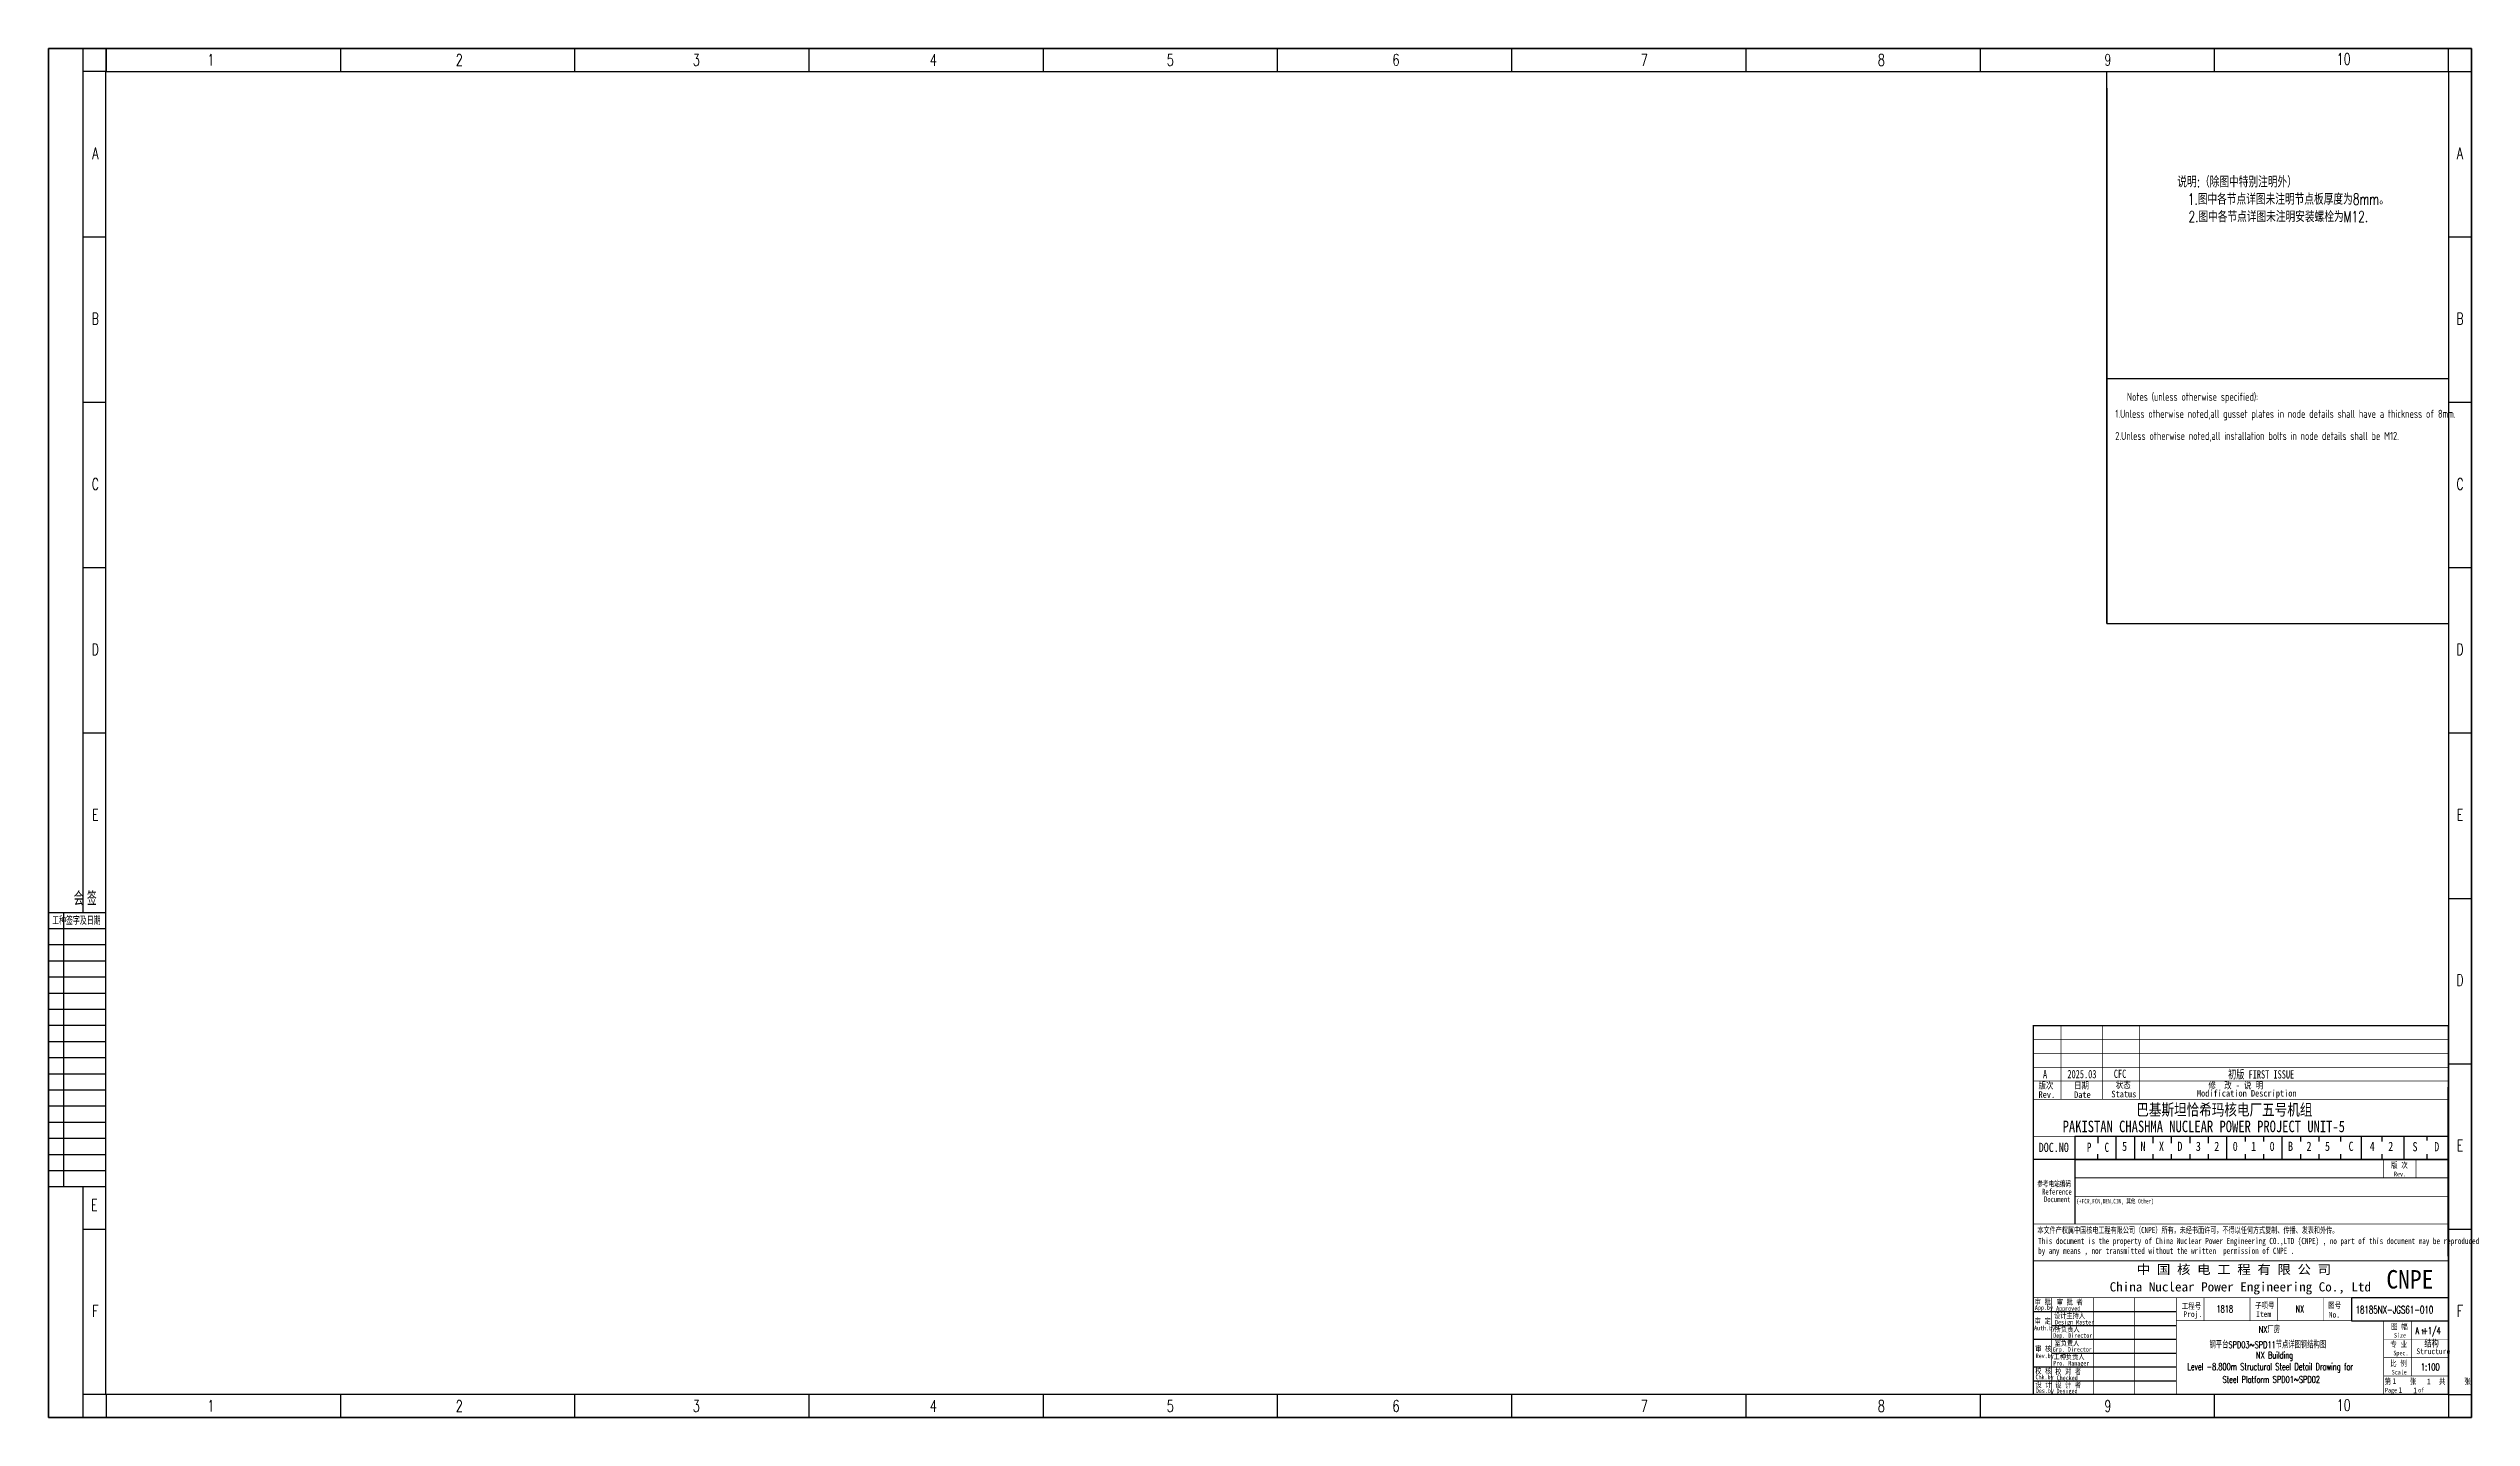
# Model space of a CAD drawing. Extents: x -110916 to 14423, y -159679 to 774005.
# Drawn here: x -104000 to 1101, y -86143 to -26743 of the extents above; entities that cross this region are included whole.
import ezdxf
from ezdxf.enums import TextEntityAlignment as Align

# ---------------------------------------------------------------- set-up
doc = ezdxf.new("R2010")
doc.units = 0
doc.linetypes.add('CONTINOUS', pattern=[0])
doc.layers.get('0').update_dxf_attribs({"linetype": 'CONTINUOUS'})
for name, color, linetype in [('1', 1, 'CONTINUOUS'), ('C77(文本)', 3, 'CONTINUOUS'), ('PDIM', 3, 'CONTINUOUS'), ('PUB_TEXT', 7, 'CONTINUOUS'), ('TK', 7, 'CONTINUOUS'), ('图框', 4, 'CONTINOUS'), ('标注', 3, 'CONTINUOUS')]:
    doc.layers.add(name, color=color, linetype=linetype)
doc.layers.add('_TSZ_PLOT_MARK', color=1, linetype='CONTINUOUS', plot=False)
doc.styles.add('1', font='ROMANS', dxfattribs={"width": 0.7, "bigfont": 'HZTXT'})
doc.styles.add('bine', font='binee.shx', dxfattribs={"width": 0.7, "bigfont": 'binec.shx'})
doc.styles.add('CHINESE-3', font='romand.shx', dxfattribs={"width": 0.8, "bigfont": 'ochinese.shx'})
doc.styles.add('HZ', font='TXT.shx', dxfattribs={"width": 0.7, "bigfont": 'hz.shx'})
doc.styles.add('RH', font='romans.shx', dxfattribs={"width": 0.7, "bigfont": 'hz.shx'})
doc.styles.add('ROMAND', font='romand.shx', dxfattribs={"width": 0.7, "bigfont": 'ochinese.shx'})
doc.styles.add('TSSD_Rein', font='Tssdeng.shx', dxfattribs={"width": 0.7, "bigfont": 'hztxt.shx'})
doc.styles.add('宋体', font='', dxfattribs={"width": 0.7})
doc.styles.add('汉字', font='STFANGSO.TTF', dxfattribs={"width": 0.8, "height": 4})
doc.styles.get('宋体').set_extended_font_data('SimSun')

# ---------------------------------------------------------------- blocks, each defined once
blk = doc.blocks.new('*U41')
at = {"layer": '图框'}
blk.add_line((0, 500), (0, -500), dxfattribs=at)
blk = doc.blocks.new('*U42')
at = {"color": 0, "linetype": 'ByBlock', "lineweight": -2, "transparency": 16777216}
for p in [(0, 0), (10160, 0), (20320, 0), (30480, 0), (40640, 0), (50800, 0), (60960, 0), (71120, 0), (81280, 0), (91440, 0)]:
    blk.add_blockref('*U41', p, dxfattribs=at)
blk = doc.blocks.new('*U43')
at = {"layer": '图框'}
blk.add_line((0, 500), (0, -500), dxfattribs=at)
blk = doc.blocks.new('*U44')
at = {"color": 0, "linetype": 'ByBlock', "lineweight": -2, "transparency": 16777216}
for p in [(0, 0), (10160, 0), (20320, 0), (30480, 0), (40640, 0), (50800, 0), (60960, 0), (71120, 0), (81280, 0), (91440, 0)]:
    blk.add_blockref('*U43', p, dxfattribs=at)
blk = doc.blocks.new('会签')
at = {"color": 0}
for p, q in [((3629.7, -1305.7), (3604.7, -1305.7)), ((3629.7, -1312.7), (3604.7, -1312.7)), ((3611.4, -1424.7), (3611.4, -1305.7)), ((3629.7, -1319.7), (3604.7, -1319.7)), ((3629.7, -1326.7), (3604.7, -1326.7)), ((3629.7, -1333.7), (3604.7, -1333.7)), ((3629.7, -1340.7), (3604.7, -1340.7)), ((3629.7, -1347.7), (3604.7, -1347.7)), ((3629.7, -1354.7), (3604.7, -1354.7)), ((3629.7, -1361.7), (3604.7, -1361.7)), ((3629.7, -1368.7), (3604.7, -1368.7)), ((3629.7, -1375.7), (3604.7, -1375.7)), ((3629.7, -1382.7), (3604.7, -1382.7)), ((3629.7, -1389.7), (3604.7, -1389.7)), ((3629.7, -1396.7), (3604.7, -1396.7)), ((3629.7, -1403.7), (3604.7, -1403.7)), ((3629.7, -1410.7), (3604.7, -1410.7)), ((3629.7, -1417.7), (3604.7, -1417.7)), ((3629.7, -1424.7), (3604.7, -1424.7))]:
    blk.add_line(p, q, dxfattribs=at)
at = {"color": 0, "style": 'bine', "width": 0.7}
for s, height, p in [('会 签  ', 6, (3622.2, -1302.5)), ('工种签字及日期', 3.3, (3616.8, -1310.9))]:
    blk.add_text(s, height=height, dxfattribs=at).set_placement(p, align=Align.CENTER)

msp = doc.modelspace()

# ---------------------------------------------------------------- linework, layer by layer
at = {"color": 1}
for p, q in [((-14713, -51689), (-14713, -27743)), ((-14713, -41065), (101, -41065)), ((-14713, -51689), (101, -51689))]:
    msp.add_line(p, q, dxfattribs=at)
at = {"color": 4, "linetype": 'Continuous'}
msp.add_line((-16107, -73943), (-16107, -77743), dxfattribs=at)
at = {"color": 4}
msp.add_line((-15107, -73943), (-15107, -74243), dxfattribs=at)
at = {"layer": '1', "color": 4}
for p, q in [((61, -71807), (61, -71807)), ((61, -71807), (61, -71807)), ((61, -71807), (61, -71807)), ((61, -71807), (61, -71807)), ((61, -71807), (61, -71807)), ((61, -71807), (61, -71807)), ((61, -71807), (61, -71807)), ((61, -71807), (61, -71807)), ((93, -79138), (93, -71807)), ((93, -79138), (93, -71807)), ((64, -73319), (64, -73319)), ((64, -73319), (64, -73319)), ((64, -73319), (64, -73319)), ((64, -73319), (64, -73319)), ((-15107, -74043), (-15107, -74043)), ((-14307, -74943), (-14307, -73943)), ((-13507, -74943), (-13507, -73943)), ((-12707, -74243), (-12707, -73943)), ((-11907, -74243), (-11907, -73943)), ((-11107, -74243), (-11107, -73943)), ((-10307, -74243), (-10307, -73943)), ((-9507, -74943), (-9507, -73943)), ((-8707, -74172), (-8707, -73943)), ((-7907, -74172), (-7907, -73943)), ((-7107, -74943), (-7107, -73943)), ((-6307, -74172), (-6307, -73943)), ((-5507, -74172), (-5507, -73943)), ((-4570, -74172), (-4570, -73943)), ((-3670, -74922), (-3670, -73922)), ((-2770, -74172), (-2770, -73972)), ((-1820, -74943), (-1820, -73943)), ((-820, -74122), (-820, -73933)), ((93, -74943), (-17907, -74943)), ((-15107, -74943), (-15107, -74722)), ((-12707, -74943), (-12707, -74722)), ((-11907, -74943), (-11907, -74722)), ((-11107, -74943), (-11107, -74722)), ((-10307, -74943), (-10307, -74722)), ((-8707, -74943), (-8707, -74722)), ((-7907, -74943), (-7907, -74722)), ((-6307, -74943), (-6307, -74722)), ((-5507, -74943), (-5507, -74722)), ((-4570, -74972), (-4570, -74722)), ((-2770, -74922), (-2770, -74722)), ((-820, -74922), (-820, -74722)), ((-17907, -81543), (-11707, -81543)), ((-17907, -82743), (-11707, -82743)), ((-17107, -82143), (-11707, -82143)), ((-17907, -83943), (-11707, -83943)), ((-17107, -83343), (-11707, -83343)), ((-17907, -84543), (-11707, -84543)), ((93, -85143), (-17907, -85143)), ((93, -85143), (-17907, -85143)), ((93, -85143), (-17907, -85143)), ((93, -85143), (-17907, -85143)), ((93, -85143), (-17907, -85143)), ((93, -85143), (-17907, -85143))]:
    msp.add_line(p, q, dxfattribs=at)
at = {"layer": '1', "color": 4, "ltscale": 0.8}
msp.add_line((-17907, -75554), (-17907, -81704), dxfattribs=at)
at = {"layer": '1', "color": 4, "const_width": 50}
for points in [[(-17907, -85143), (93, -85143), (93, -69143), (-17907, -69143)], [(-17907, -79343), (93, -79343), (93, -85143), (-17907, -85143)]]:
    msp.add_lwpolyline(points, close=True, dxfattribs=at)
at = {"layer": '1', "color": 4}
for points, const_width in [([(-16707, -69143), (-16707, -72343)], 30), ([(-14907, -69143), (-14907, -72343)], 30), ([(-13307, -69143), (-13307, -72343)], 30), ([(-17907, -69743), (93, -69743)], 30), ([(-17907, -70343), (93, -70343)], 30), ([(-17907, -70943), (93, -70943)], 30), ([(-17907, -71543), (93, -71543)], 30), ([(-17907, -72343), (93, -72343)], 30), ([(-17907, -73943), (93, -73943)], 30), ([(-16107, -73943), (-16107, -77743)], 30), ([(-17907, -74943), (93, -74943)], 30), ([(-2707, -74943), (-2707, -75743)], 30), ([(-1307, -74943), (-1307, -75743)], 30), ([(-16107, -75743), (93, -75743)], 30), ([(-16107, -76543), (93, -76543)], 30), ([(-17907, -77743), (93, -77743)], 30), ([(-17907, -80943), (93, -80943)], 30), ([(-17107, -80943), (-17107, -85143)], 30), ([(-17107, -80943), (-17107, -85143)], 30), ([(-15307, -80943), (-15307, -85143)], 30), ([(-13507, -80943), (-13507, -85143)], 30), ([(-11707, -80943), (-11707, -85143)], 30), ([(-11707, -81943), (93, -81943)], 30), ([(-10507, -80943), (-10507, -81943)], 25), ([(-8507, -80943), (-8507, -81943)], 25), ([(-7307, -80943), (-7307, -81943)], 25), ([(-5307, -80943), (-5307, -81943)], 25), ([(-4107, -80943), (-4107, -81943)], 25), ([(-2707, -81943), (-2707, -85143)], 30), ([(-1507, -81943), (-1507, -84343)], 25), ([(93, -82743), (-2707, -82743)], 25), ([(93, -83543), (-2707, -83543)], 25), ([(93, -84343), (-2707, -84343)], 25)]:
    msp.add_lwpolyline(points, dxfattribs=dict(at, const_width=const_width))
at = {"layer": '_TSZ_PLOT_MARK'}
for points in [[(-103999, -86143), (1101, -86143), (1101, -26743), (-103999, -26743)], [(-103999, -86143), (1101, -86143), (1101, -26743), (-103999, -26743)], [(-16099, -74943), (101, -74943), (101, -73943), (-16099, -73943)], [(-16099, -74943), (101, -74943), (101, -73943), (-16099, -73943)], [(-4099, -81943), (101, -81943), (101, -80943), (-4099, -80943)], [(-4099, -81943), (101, -81943), (101, -80943), (-4099, -80943)]]:
    msp.add_lwpolyline(points, close=True, dxfattribs=at)
at = {"layer": 'PDIM'}
for q in [(-14713, -51689), (-14713, -41065), (-14713, -48765)]:
    msp.add_line((-14713, -28465), q, dxfattribs=at)
at = {"layer": '图框'}
for p, q in [((-103999, -26743), (1101, -26743)), ((-103999, -86143), (-103999, -26743)), ((-102499, -64243), (-102499, -26743)), ((-101499, -27743), (-101499, -26743)), ((101, -27743), (101, -26743)), ((1101, -26743), (1101, -86143)), ((-101499, -27743), (-102499, -27743)), ((101, -27743), (1101, -27743)), ((-102499, -34918), (-101499, -34918)), ((101, -34918), (1101, -34918)), ((-102499, -42093), (-101499, -42093)), ((101, -42093), (1101, -42093)), ((-102499, -49268), (-101499, -49268)), ((101, -49268), (1101, -49268)), ((-102499, -56443), (-101499, -56443)), ((101, -56443), (101, -85143)), ((101, -56443), (101, -85143)), ((101, -56443), (101, -85143)), ((101, -56443), (101, -85143)), ((101, -56443), (1101, -56443)), ((101, -63618), (1101, -63618)), ((101, -70793), (1101, -70793)), ((-102499, -86143), (-102499, -76141)), ((-102499, -77968), (-101499, -77968)), ((101, -77968), (1101, -77968)), ((1101, -86143), (-103999, -86143)), ((-101499, -85143), (-102499, -85143)), ((101, -85143), (101, -86143)), ((101, -85143), (1101, -85143))]:
    msp.add_line(p, q, dxfattribs=at)
at = {"layer": '图框', "color": 1}
for p, q in [((-101507, -85143), (-101507, -27743)), ((-101499, -27743), (101, -27743)), ((101, -27743), (101, -85143)), ((101, -85143), (-101499, -85143))]:
    msp.add_line(p, q, dxfattribs=at)
at = {"layer": '图框', "color": 4}
msp.add_line((93, -85143), (-17907, -85143), dxfattribs=at)
msp.add_line((93, -85143), (-17907, -85143), dxfattribs=at)
msp.add_line((93, -85143), (-17907, -85143), dxfattribs=at)
msp.add_line((93, -85143), (-17907, -85143), dxfattribs=at)

# ---------------------------------------------------------------- block references
at = {"linetype": 'Continuous'}
for name, p in [('*U44', (-101499, -27243)), ('*U42', (-101499, -85643))]:
    msp.add_blockref(name, p, dxfattribs=at)
at = {"color": 0, "xscale": 100, "yscale": 100, "zscale": 100}
msp.add_blockref('会签', (-464469, 66330), dxfattribs=at)

# ---------------------------------------------------------------- texts
at = {"color": 4, "linetype": 'Continuous', "style": '宋体', "width": 0.8}
for s, p in [('巴基斯坦恰希玛核电厂五号机组', (-13440, -73036)), ('PAKISTAN CHASHMA NUCLEAR POWER PROJECT UNIT-5', (-16635, -73762))]:
    msp.add_text(s, height=500, dxfattribs=at).set_placement(p)
for s, p in [('5', (-14057, -74696)), ('N', (-13257, -74696)), ('X', (-12457, -74696)), ('D', (-11657, -74696)), ('3', (-10857, -74696)), ('2', (-10057, -74696)), ('0', (-9257, -74696)), ('B', (-6857, -74696)), ('2', (-6057, -74696)), ('5', (-5257, -74696)), ('C', (-4232, -74696)), ('4', (-3312, -74696)), ('2', (-2512, -74696)), ('S', (-1460, -74713)), ('D', (-517, -74713))]:
    msp.add_text(s, height=400, dxfattribs=at).set_placement(p, align=Align.BOTTOM_LEFT)
at = {"color": 2, "linetype": 'Continuous', "style": '宋体', "width": 0.8}
for s, p in [('1', (-8457, -74696)), ('0', (-7657, -74696))]:
    msp.add_text(s, height=400, dxfattribs=at).set_placement(p, align=Align.BOTTOM_LEFT)
at = {"color": 4, "linetype": 'Continuous', "char_height": 400, "attachment_point": 5, "style": '宋体'}
for s, width, insert in [('P', 577.48, (-15486, -74415)), ('C', 676.01, (-14720, -74422))]:
    msp.add_mtext_dynamic_manual_height_columns(s, width=width, gutter_width=100, heights=[0], dxfattribs=dict(at, insert=insert))
at = {"layer": '1', "color": 4}
for s, height, style, width, p in [('A', 360, '宋体', 0.7, (-17488, -71431)), ('2025.03', 360, '宋体', 0.7, (-16428, -71422)), ('CFC', 360, '宋体', 0.7, (-14414, -71409)), ('初版 FIRST ISSUE', 360, '宋体', 0.7, (-9456, -71434)), ('版次', 288, '汉字', 0.8, (-17681, -71877)), ('Rev.', 288, '汉字', 0.8, (-17681, -72274)), ('Date', 288, '汉字', 0.8, (-16137, -72280)), ('日期 ', 288, '汉字', 0.8, (-16137, -71877)), ('Status', 288, '汉字', 0.8, (-14520, -72252)), ('状态', 288, '汉字', 0.8, (-14328, -71856)), ('Modification Description', 288, '汉字', 0.8, (-10812, -72215)), ('修  改 - 说 明', 288, '汉字', 0.8, (-10311, -71872)), ('DOC.NO', 400, '宋体', 0.8, (-17672, -74622)), ('版 次', 250, '汉字', 0.8, (-2387, -75316)), ('Rev.', 200, '汉字', 0.8, (-2262, -75676)), ('App.by', 200, '汉字', 0.8, (-17840, -81475)), ('审 定', 240, '汉字', 0.8, (-17846, -82072)), ('审 批', 240, '汉字', 0.8, (-17842, -81242)), ('设计主持人', 240, '汉字', 0.8, (-17008, -81840)), ('Design Master', 200, '汉字', 0.8, (-16964, -82107)), ('Approved', 200, '汉字', 0.8, (-16917, -81509)), ('审 批 者', 240, '汉字', 0.8, (-16885, -81250)), ('Proj.', 250, '汉字', 0.8, (-11397, -81783)), ('Item', 250, '汉字', 0.8, (-8240, -81779)), ('No.', 250, '汉字', 0.8, (-5092, -81807)), ('Auth.by', 200, '汉字', 0.8, (-17874, -82359)), ('审 核', 240, '汉字', 0.8, (-17823, -83277)), ('Dep. Director', 200, '汉字', 0.8, (-17045, -82683)), ('室负责人', 240, '汉字', 0.8, (-16986, -83029)), ('所负责人', 240, '汉字', 0.8, (-16975, -82426)), ('专 业', 250, '汉字', 0.8, (-2415, -83085)), ('图 幅', 250, '汉字', 0.8, (-2387, -82316)), ('Size', 200, '汉字', 0.8, (-2262, -82676)), ('校 核', 240, '汉字', 0.8, (-17822, -84240)), ('Rev.by', 200, '汉字', 0.8, (-17805, -83565)), ('Grp. Director', 200, '汉字', 0.8, (-17064, -83285)), ('Pro. Manager', 200, '汉字', 0.8, (-17044, -83885)), ('工种负责人', 240, '汉字', 0.8, (-17030, -83619)), ('校 对 者', 240, '汉字', 0.8, (-16954, -84264)), ('比 例', 250, '汉字', 0.8, (-2428, -83914)), ('Scale', 200, '汉字', 0.8, (-2360, -84274)), ('Spec.', 200, '汉字', 0.8, (-2289, -83445)), ('Structure', 250, '汉字', 0.8, (-1292, -83393)), ('Chk.by', 200, '汉字', 0.8, (-17812, -84485)), ('设 计', 240, '汉字', 0.8, (-17814, -84834)), ('Des.by', 200, '汉字', 0.8, (-17798, -85079)), ('设 计 者', 240, '汉字', 0.8, (-16954, -84849)), ('Desiged', 200, '汉字', 0.8, (-16901, -85091)), ('Checked', 200, '汉字', 0.8, (-16897, -84521)), ('第     张      共     张', 250, '汉字', 0.8, (-2668, -84699)), ('Page       of  ', 200, '汉字', 0.8, (-2652, -85054)), ('1', 250, '汉字', 0.8, (-2328, -84688)), ('1', 250, '汉字', 0.8, (-2067, -85077)), ('1', 250, '汉字', 0.8, (-1429, -85088)), ('1', 250, '汉字', 0.8, (-833, -84703))]:
    msp.add_text(s, height=height, dxfattribs=dict(at, style=style, width=width)).set_placement(p)
at = {"layer": '1', "color": 4, "ltscale": 0.8}
for s, height, style, width, p in [('参考电站编码', 250, '宋体', 0.7, (-17737, -76123)), ('Reference', 250, '宋体', 0.7, (-17526, -76468)), ('Document', 250, '宋体', 0.7, (-17442, -76798)), ('(+FCR,FCN,DEN,CIN, 其他 Other)', 200, '宋体', 0.7, (-16040, -76854)), ('本文件产权属中国核电工程有限公司（CNPE）所有，未经书面许可，不得以任何方式复制、传播、发表和外传。', 270, '宋体', 0.7, (-17729, -78143)), ('This document is the property of China Nuclear Power Engineering CO.,LTD (CNPE) , no part of this document may be reproduced ', 270, '宋体', 0.7, (-17698, -78617)), ('by any means , nor transmitted without the written  permission of CNPE .', 270, '宋体', 0.7, (-17698, -79041)), ('工程号', 250, '汉字', 0.8, (-11465, -81431)), ('子项号', 250, '汉字', 0.8, (-8285, -81399)), ('图号', 250, '汉字', 0.8, (-5114, -81392))]:
    msp.add_text(s, height=height, dxfattribs=dict(at, style=style, width=width)).set_placement(p)
at = {"layer": '1', "color": 4, "style": '宋体'}
for s, width, p, p2 in [('中 国 核 电 工 程 有 限 公 司', 1.015354, (-13415, -79917), (-4992, -79917)), ('China Nuclear Power Engineering Co., Ltd', 0.990448, (-14594, -80672), (-3261, -80672))]:
    msp.add_text(s, height=400, dxfattribs=dict(at, width=width)).set_placement(p, p2, align=Align.FIT)
at = {"layer": 'C77(文本)', "color": 7, "linetype": 'Continuous', "style": '1', "width": 0.7}
for s, p in [('说明:（除图中特别注明外）', (-11660, -32770)), ('1.图中各节点详图未注明节点板厚度为8mm。', (-11204, -33521)), ('2.图中各节点详图未注明安装螺栓为M12.', (-11178, -34280))]:
    msp.add_text(s, height=480, dxfattribs=at).set_placement(p)
at = {"layer": 'C77(文本)', "style": 'TSSD_Rein', "width": 0.7}
for s, p in [(' Notes (unless otherwise specified):   ', (-14014, -42030)), ('1.Unless otherwise noted,all gusset plates in node details shall have a thickness of 8mm.', (-14351, -42770)), ('2.Unless otherwise noted,all installation bolts in node details shall be M12.', (-14351, -43729))]:
    msp.add_text(s, height=350, dxfattribs=at).set_placement(p)
at = {"layer": 'PUB_TEXT', "color": 4, "style": '宋体', "width": 0.891618}
msp.add_text('CNPE', height=800, dxfattribs=at).set_placement((-2592, -80545), (-552, -80545), align=Align.FIT)
at = {"layer": 'TK', "color": 4}
for s, style, width, p in [('1818', 'ROMAND', 0.7, (-9962, -81581)), ('NX', 'ROMAND', 0.7, (-6533, -81581)), ('结构', 'CHINESE-3', 0.8, (-943, -83100))]:
    msp.add_text(s, height=300, dxfattribs=dict(at, style=style, width=width)).set_placement(p)
at = {"layer": 'TK', "color": 2, "style": 'RH', "width": 0.7}
for s, p in [('钢平台SPD03~SPD11节点详图钢结构图', (-10263, -83137)), ('NX厂房', (-8129, -82474)), ('Level -8.800m Structural Steel Detail Drawing for', (-11225, -84087)), ('NX Building', (-8251, -83586)), (' Steel Platform SPD01~SPD02', (-9845, -84642))]:
    msp.add_text(s, height=300, dxfattribs=at).set_placement(p)
at = {"layer": 'TK', "color": 0, "style": 'ROMAND', "width": 0.7}
for s, height, p in [('A +1/4', 300, (-1331, -82523)), ('1', 200, (-1095, -82523))]:
    msp.add_text(s, height=height, dxfattribs=at).set_placement(p)
at = {"layer": 'TK', "style": 'ROMAND', "width": 0.7}
msp.add_text('1:100', height=300, dxfattribs=at).set_placement((-1092, -84096))
at = {"layer": '图框', "style": 'HZ', "width": 0.7}
for s, p in [('1', (-96951, -27487)), ('2', (-86181, -27493)), ('3', (-75900, -27493)), ('4', (-65620, -27493)), ('5', (-55340, -27493)), ('6', (-45550, -27489)), ('7', (-34779, -27493)), ('8', (-24498, -27493)), ('9', (-14671, -27489)), ('10', (-4444, -27454)), ('A', (-101966, -31543)), ('A', (598, -31543)), ('B', (-101966, -38718)), ('B', (598, -38718)), ('C', (-101966, -45893)), ('C', (598, -45893)), ('D', (-101966, -53068)), ('D', (598, -53068)), ('E', (-101966, -60243)), ('E', (598, -60243)), ('D', (598, -67418)), ('E', (598, -74593)), ('E', (-102011, -77175)), ('F', (-101966, -81768)), ('F', (598, -81768)), ('1', (-96951, -85887)), ('2', (-86181, -85893)), ('3', (-75900, -85893)), ('4', (-65620, -85893)), ('5', (-55340, -85893)), ('6', (-45550, -85889)), ('7', (-34779, -85893)), ('8', (-24498, -85893)), ('9', (-14671, -85889)), ('10', (-4444, -85854))]:
    msp.add_text(s, height=500, dxfattribs=at).set_placement(p, align=Align.CENTER)
at = {"layer": '标注', "color": 4, "ltscale": 0.001, "style": 'ROMAND', "width": 0.7}
msp.add_text('18185NX-JGS61-010', height=320, dxfattribs=at).set_placement((-3928, -81623))

doc.saveas('drawing.dxf')
